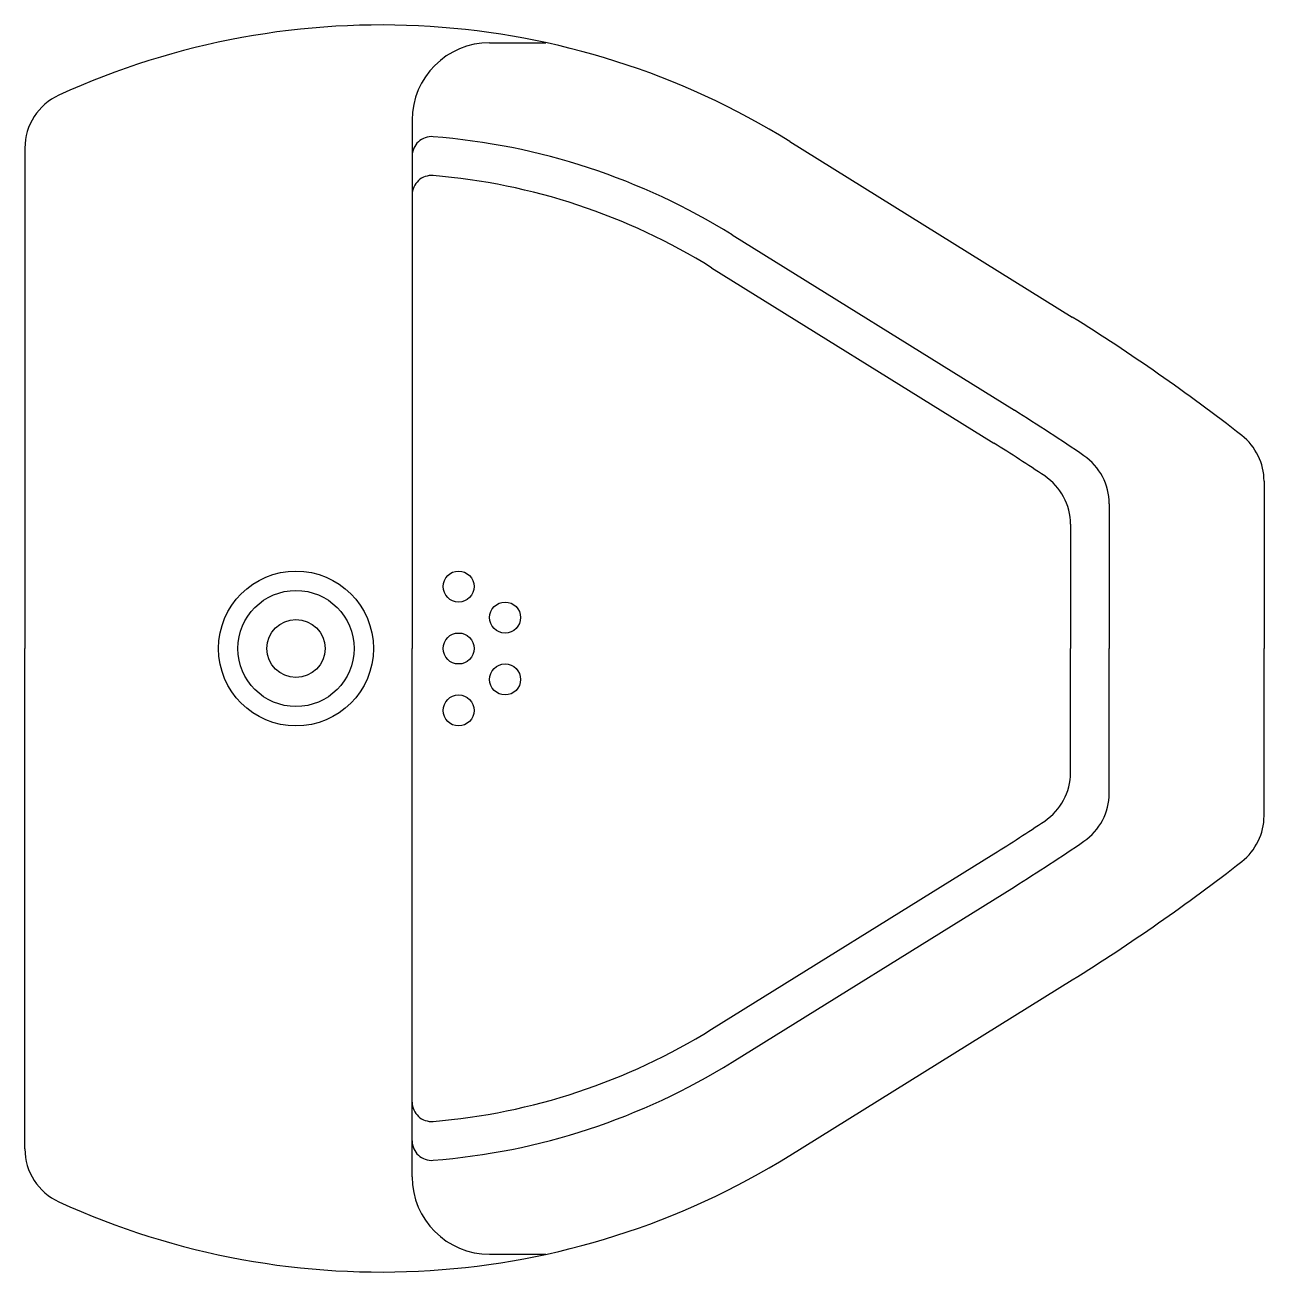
# Model space of a CAD drawing. Header units: millimetres. Extents: x 1.54 to 1.86, y 2.194 to 2.516.
import ezdxf

# ---------------------------------------------------------------- set-up
doc = ezdxf.new("R2010")
doc.units = ezdxf.units.MM
doc.header["$MEASUREMENT"] = 0
doc.layers.add('015', color=6, linetype='CONTINUOUS')
doc.layers.add('021', color=1, linetype='CONTINUOUS')

msp = doc.modelspace()

# ---------------------------------------------------------------- linework, layer by layer
at = {"layer": '015'}
for p, q in [((1.659854981278241, 2.511315901131752), (1.674411656946492, 2.511315901131752)), ((1.639854981278241, 2.491315901131752), (1.639854981278241, 2.354896021498007)), ((1.722468123513977, 2.461699141406114), (1.795367013625706, 2.416394229531219)), ((1.717189674330466, 2.453205733714434), (1.790088564442196, 2.407900821839539)), ((1.819854981278241, 2.392279601725786), (1.819854981278241, 2.354896021498007)), ((1.809854981278241, 2.386977552849715), (1.809854981278241, 2.354896021498007)), ((1.639854981278241, 2.218476141864262), (1.639854981278241, 2.354896021498007)), ((1.809854981278241, 2.322814490146299), (1.809854981278241, 2.354896021498007)), ((1.819854981278241, 2.317512441270228), (1.819854981278241, 2.354896021498007)), ((1.717189674330466, 2.25658630928158), (1.790088564442196, 2.301891221156475)), ((1.722468123513977, 2.2480929015899), (1.795367013625706, 2.293397813464795)), ((1.659854981278241, 2.198476141864262), (1.674411656946492, 2.198476141864262))]:
    msp.add_line(p, q, dxfattribs=at)
for centre, radius in [((1.609854981278241, 2.354896021498007), 0.02), ((1.651854981278241, 2.370896021498007), 0.004), ((1.609854981278241, 2.354896021498007), 0.015), ((1.663854981278241, 2.362896021498007), 0.004), ((1.609854981278241, 2.354896021498007), 0.0075), ((1.651854981278241, 2.354896021498007), 0.004), ((1.663854981278241, 2.346896021498007), 0.004), ((1.651854981278241, 2.338896021498007), 0.004)]:
    msp.add_circle(centre, radius, dxfattribs=at)
for centre, radius, start, end in [((1.659854981278241, 2.491315901131752), 0.02, 90, 180), ((1.644854981278241, 2.482054467308094), 0.005, 85.52637311275751, 180), ((1.631854981278241, 2.315896021498007), 0.1716662206748073, 58.14004004333401, 85.52637311275791), ((1.644854981278241, 2.472021947277576), 0.005, 85.24018283787227, 180), ((1.631854981278241, 2.315896021498007), 0.1616662206748073, 58.14004004333392, 85.240182837873), ((1.546400395884638, 2.015788878872708), 0.4716662206748076, 55.53105281902188, 58.14004004333392), ((1.546400395884638, 2.015788878872708), 0.4616662206748077, 56.20368532911283, 58.14004004333392), ((1.804854981278241, 2.392279601725786), 0.015, 0, 55.53105281902157), ((1.794854981278241, 2.386977552849715), 0.015, 0, 56.2036853291126), ((1.794854981278241, 2.322814490146299), 0.015, 303.7963146708875, 0), ((1.804854981278241, 2.317512441270228), 0.015, 304.4689471809785, 0), ((1.546400395884638, 2.694003164123306), 0.4616662206748077, 301.859959956666, 303.7963146708871), ((1.546400395884638, 2.694003164123306), 0.4716662206748076, 301.8599599566661, 304.4689471809781), ((1.631854981278241, 2.393896021498007), 0.1616662206748073, 274.759817162127, 301.8599599566661), ((1.631854981278241, 2.393896021498007), 0.1716662206748073, 274.4736268872421, 301.859959956666), ((1.644854981278241, 2.237770095718438), 0.005, 180, 274.7598171621278), ((1.644854981278241, 2.22773757568792), 0.005, 180, 274.4736268872425), ((1.659854981278241, 2.218476141864262), 0.02, 180, 270)]:
    msp.add_arc(centre, radius, start, end, dxfattribs=at)
at = {"layer": '021'}
for p, q in [((1.539854981278241, 2.484110170724521), (1.539854981278241, 2.354896021498007)), ((1.737423964948462, 2.48576417533161), (1.81032285506019, 2.440459263456716)), ((1.859854981278241, 2.398084393439035), (1.859854981278241, 2.354896021498007)), ((1.539854981278241, 2.225681872271493), (1.539854981278241, 2.354896021498007)), ((1.859854981278241, 2.311707649556979), (1.859854981278241, 2.354896021498007)), ((1.737423964948462, 2.224027867664404), (1.81032285506019, 2.269332779539298))]:
    msp.add_line(p, q, dxfattribs=at)
for centre, radius, start, end in [((1.631854981278241, 2.315896021498007), 0.2000000000000001, 58.14004004333401, 114.5959307878214), ((1.554854981278241, 2.484110170724521), 0.015, 114.5959307877959, 180), ((1.546400395884638, 2.015788878872708), 0.5000000000000003, 52.02116963976723, 58.14004004333401), ((1.844854981278241, 2.398084393439035), 0.015, 0, 52.02116963976778), ((1.844854981278241, 2.311707649556979), 0.015, 307.9788303602322, 0), ((1.546400395884638, 2.694003164123306), 0.5000000000000003, 301.859959956666, 307.9788303602327), ((1.554854981278241, 2.225681872271493), 0.015, 180, 245.4040692122018), ((1.631854981278241, 2.393896021498007), 0.2000000000000001, 245.4040692121764, 301.859959956666)]:
    msp.add_arc(centre, radius, start, end, dxfattribs=at)

doc.saveas('drawing.dxf')
